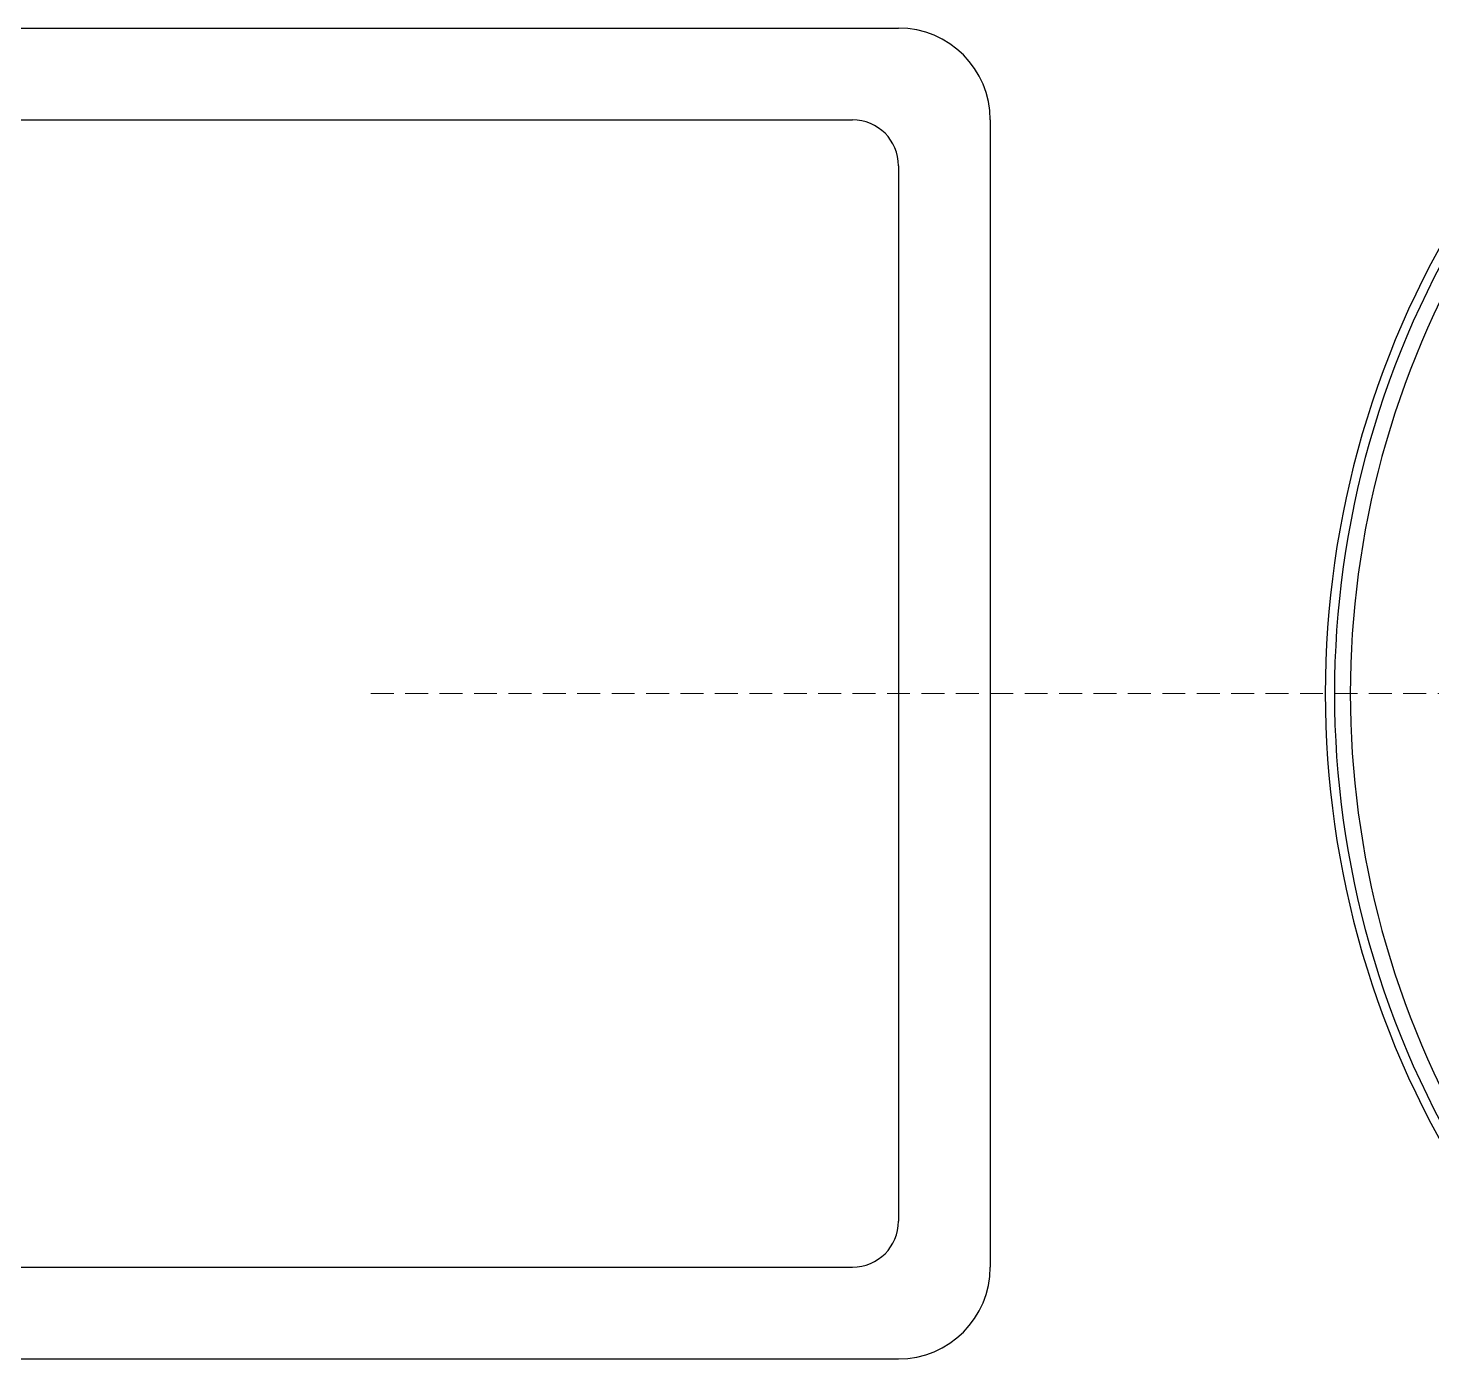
# Model space of a CAD drawing. Header units: millimetres. Extents: x 58 to 898, y 43 to 722.
# Drawn here: x 130.59 to 145.89, y 263.56 to 278.06 of the extents above; entities that cross this region are included whole.
import ezdxf

# ---------------------------------------------------------------- set-up
doc = ezdxf.new("R2010")
doc.units = ezdxf.units.MM
doc.linetypes.add('DASHED2', pattern=[0.375, 0.25, -0.125])
doc.layers.add('03___PRT_ALL_CURVES', color=7, linetype='Continuous')

msp = doc.modelspace()

# ---------------------------------------------------------------- linework, layer by layer
at = {"color": 1, "linetype": 'DASHED2', "lineweight": 5}
msp.add_line((134.326, 270.812), (173.471, 270.812), dxfattribs=at)
at = {"color": 7, "linetype": 'Continuous'}
for radius, start, end in [(10.1, 147.1532, 212.8468), (10, 147.9075, 212.0925), (9.827, 149.2614, 210.7386)]:
    msp.add_arc((154.826, 270.812), radius, start, end, dxfattribs=at)
at = {"layer": '03___PRT_ALL_CURVES', "color": 8}
for p, q in [((103.576, 278.062), (140.076, 278.062)), ((104.076, 277.062), (139.576, 277.062)), ((141.076, 277.062), (141.076, 264.562)), ((140.076, 276.562), (140.076, 265.062)), ((104.076, 264.562), (139.576, 264.562)), ((103.576, 263.562), (140.076, 263.562))]:
    msp.add_line(p, q, dxfattribs=at)
for centre, radius, start, end in [((140.076, 277.062), 1, 0, 90), ((139.576, 276.562), 0.5, 0, 90), ((139.576, 265.062), 0.5, 270, 0), ((140.076, 264.562), 1, 270, 0)]:
    msp.add_arc(centre, radius, start, end, dxfattribs=at)

doc.saveas('drawing.dxf')
